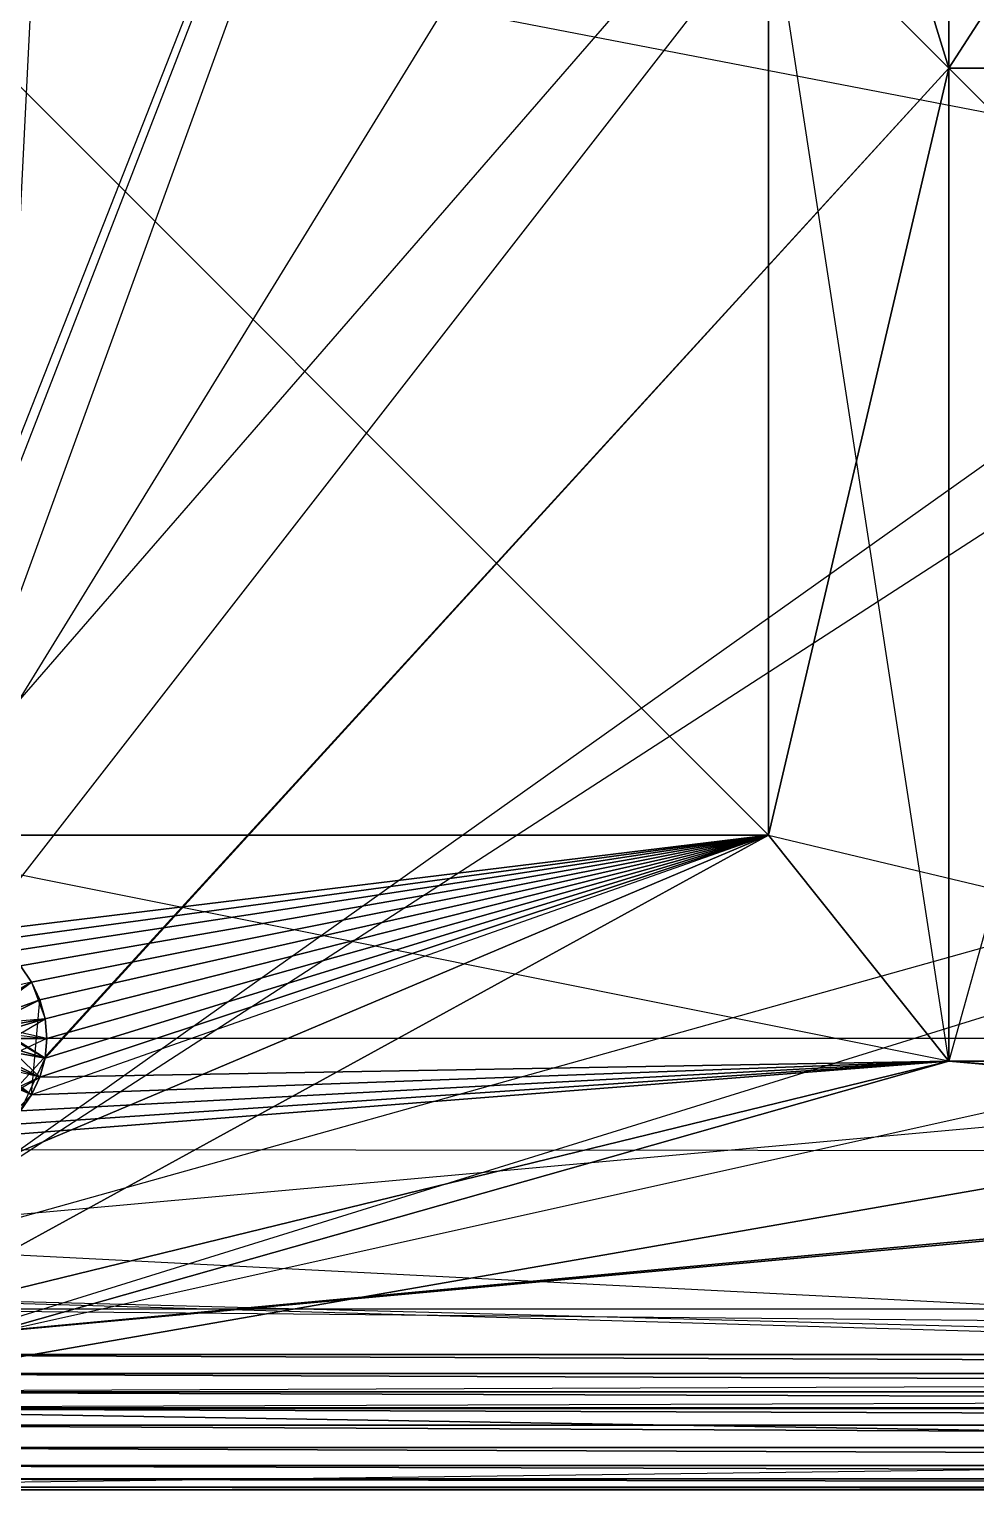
# Model space of a CAD drawing. Extents: x -139 to 143, y -92 to 96.
# Drawn here: x -105.5 to -56.2, y -92.4 to -16.4 of the extents above; entities that cross this region are included whole.
import ezdxf

# ---------------------------------------------------------------- set-up
doc = ezdxf.new("R2010")
doc.units = 0
doc.layers.get('0').update_dxf_attribs({"linetype": 'CONTINUOUS'})

msp = doc.modelspace()

# ---------------------------------------------------------------- linework, layer by layer
at = {"color": 7}
for points in [[(129.709, -88.192, -0.822), (-124.985, -88.192, -0.822), (-129.233, -92.422, -0.822), (-124.985, -88.192, -0.822), (-125.885, -88.822, -0.822), (-129.233, -92.422, -0.822), (-129.233, -92.422, -0.822), (-125.885, -88.822, -0.822), (-126.943, -89.316, -0.822), (-129.233, -92.422, -0.822), (-129.233, -92.422, -0.822), (-126.943, -89.316, -0.822), (-128.07, -89.618, -0.822), (-129.233, -92.422, -0.822), (-129.233, -92.422, -0.822), (-128.07, -89.618, -0.822), (-129.233, -89.72, -0.822), (-129.233, -92.422, -0.822), (-124.985, -88.192, -0.822), (-129.233, -92.422, -0.822), (133.958, -92.422, -0.822), (-124.985, -88.192, -0.822), (133.958, 95.572, -0.822)], [(133.958, 95.572, 5.052), (-129.233, 95.572, -0.587), (133.958, 95.572, 5.052), (-129.233, 95.572, 5.052), (-129.233, 95.572, -0.587), (-129.233, -92.422, -0.587), (133.958, -92.422, -0.822), (-129.233, -92.422, -0.822), (-129.233, -92.422, -0.587), (-129.233, -92.422, -0.587), (133.958, -92.422, -0.587)], [(143.358, -83.022, -0.822), (-138.633, -83.022, -0.587), (-135.931, -83.022, -0.822), (-138.633, -83.022, -0.822), (-138.633, -83.022, -0.587), (-135.931, -83.022, -0.822), (-138.633, -83.022, -0.587), (-135.931, -83.022, -0.587), (-135.931, -83.022, -0.822), (-129.233, -92.422, -0.587), (-129.233, -89.72, -0.822), (-129.233, -89.72, -0.587), (-129.233, -92.422, -0.587), (-129.233, -89.72, -0.822), (-129.233, -92.422, -0.587), (-129.233, -92.422, -0.822), (-129.233, -89.72, -0.822), (-129.233, 92.869, -0.587)], [(132.326, -92.279, 5.052), (-127.601, -92.279, 5.052), (-126.019, -91.855, 5.052), (132.326, -92.279, 5.052), (-127.601, -92.279, 5.052), (133.958, -92.422, 5.052), (-129.233, -92.422, 5.052), (-127.601, -92.279, 5.052), (-121.422, 91.342, 5.052), (126.757, 92.214, 5.052)], [(133.958, -92.422, -0.587), (-134.403, -78.774, -0.822), (-134.403, 81.923, -5.287), (-134.403, 81.923, -0.822), (-134.403, -78.774, -0.822), (-134.403, 81.923, -5.287), (-134.403, -78.774, -0.822), (-134.403, -78.774, -5.287), (-134.403, 81.923, -5.287), (-134.403, -75.211, 5.287), (-134.403, 78.361, 5.052), (-134.403, 78.361, 5.287), (-134.403, -75.211, 5.287), (-134.403, 78.361, 5.052), (-134.403, -75.211, 5.287), (-134.403, -75.211, 5.052), (-134.403, 78.361, 5.052), (128.158, 89.521, -5.287), (-122.968, 88.522, -5.287), (127.692, 88.522, -5.287)], [(124.893, -85.372, -0.587), (-122.968, -85.372, -5.287), (127.692, -85.372, -5.287), (-120.169, -85.372, -0.587), (-122.968, -85.372, -5.287), (124.893, -85.372, -0.587), (-120.169, -85.372, -0.587), (-122.968, -85.372, -5.287), (-120.169, -85.372, -0.587), (-122.968, -85.372, -0.587), (-122.968, -85.372, -5.287), (-120.169, 88.522, -0.117), (124.893, 88.522, -0.587), (-120.169, 88.522, -0.587), (-120.169, 88.522, -0.117), (124.893, 88.522, -0.587), (-120.169, 88.522, -0.117), (124.893, 88.522, -0.117)], [(-138.633, 86.172, -0.822), (-135.033, -79.674, -0.822), (-138.633, -83.022, -0.822), (-135.527, -80.732, -0.822), (-135.033, -79.674, -0.822), (-135.527, -80.732, -0.822), (-138.633, -83.022, -0.822), (-135.829, -81.859, -0.822), (-135.527, -80.732, -0.822), (-135.829, -81.859, -0.822), (-138.633, -83.022, -0.822), (-135.931, -83.022, -0.822), (-135.829, -81.859, -0.822), (132.795, -89.618, -0.822)], [(-123.433, -86.371, -5.287), (143.358, 86.172, 5.052)], [(-134.403, 81.923, -5.287), (-134.364, -78.717, -5.287), (-134.403, 81.923, -5.287), (-134.403, -78.774, -5.287), (-134.364, -78.717, -5.287), (-122.968, -85.372, -5.287), (128.158, -86.371, -5.287)], [(-5.708, -74.708, -0.117), (-57.561, -70.098, -0.117), (-107.497, -74.011, -0.117), (-120.169, -85.372, -0.117), (-57.561, -70.098, -0.117), (-120.169, -85.372, -0.117), (-107.497, -74.011, -0.117), (-108.425, -74.443, -0.117), (-120.169, -85.372, -0.117), (-120.169, -85.372, -0.117), (-108.425, -74.443, -0.117), (-109.414, -74.708, -0.117), (-120.169, -85.372, -0.117), (-119.977, -84.655, -0.117), (-109.414, -74.708, -0.117), (-110.434, -74.798, -0.117), (-119.977, -84.655, -0.117), (-123.191, 78.971, -0.117)], [(-17.612, 73.247, -0.117), (-57.561, -70.098, -0.117), (-57.561, -18.4, 5.287), (-57.561, -18.4, -0.117), (-57.561, -70.098, -0.117), (-57.561, -18.4, 5.287), (-57.561, -70.098, -0.117), (-57.561, -70.098, 5.287), (-57.561, -18.4, 5.287), (-31.712, -44.249, 5.287)], [(-112.748, -69.331, -0.117), (-2.373, 72.481, -0.117)], [(-135.527, -85.313, 5.287), (1.187, 72.072, -9.4)], [(-57.561, 21.549, -0.117), (-31.712, -18.4, -0.117), (-57.561, 21.549, -0.117), (-57.561, -18.4, -0.117), (-31.712, -18.4, -0.117), (-104.649, 71.052, -0.117)], [(-66.961, 61.498, 5.287), (-122.638, -81.859, 5.287), (-121.422, -88.192, 5.287), (-122.536, -83.022, 5.287), (-122.638, -81.859, 5.287), (-124.103, -87.327, 5.287), (-121.422, -88.192, 5.287), (-122.033, -89.064, 5.287), (-124.103, -87.327, 5.287), (-122.94, -80.732, 5.287), (-116.309, -58.348, 5.287), (-122.638, -81.859, 5.287), (-122.94, -80.732, 5.287), (-66.961, 61.498, 5.287)], [(-116.309, -9, 5.287), (-66.961, -58.348, 5.287), (-122.638, -81.859, 5.287), (-116.309, -58.348, 5.287), (-66.961, -58.348, 5.287), (-66.961, -58.348, 5.287), (-121.422, -88.192, 5.287), (-122.638, -81.859, 5.287), (-66.961, -58.348, 5.287), (-17.612, -70.098, 5.287), (-121.422, -88.192, 5.287), (-57.561, -70.098, 5.287), (-17.612, -70.098, 5.287), (-123.433, -79.674, 5.287), (-116.309, -58.348, 5.287), (-122.94, -80.732, 5.287), (-123.433, -79.674, 5.287), (-116.309, 61.498, 5.287)], [(-66.961, 61.498, 5.287), (-121.422, -88.192, 5.287)], [(-57.561, 21.549, 5.287), (-57.561, -18.4, 5.287), (-57.561, -18.4, 5.287), (-66.961, -58.348, 5.287), (-66.961, -9, 5.287), (-57.561, -18.4, 5.287), (-121.422, -88.192, 5.287), (-66.961, -58.348, 5.287), (-57.561, -70.098, 5.287), (-121.422, -88.192, 5.287), (-134.403, -75.211, 5.287), (-116.309, -9, 5.287), (-116.309, -58.348, 5.287), (-134.403, -75.211, 5.287), (-116.309, -9, 5.287), (-134.403, -75.211, 5.287), (-116.309, 12.149, 5.287)], [(-66.961, 12.149, 5.287), (-57.561, -18.4, 5.287), (-31.712, 21.549, 5.287), (-31.712, -18.4, 5.287), (-57.561, -18.4, 5.287), (-31.712, 21.549, 5.287), (-57.561, -18.4, 5.287), (-57.561, 21.549, 5.287)], [(-66.961, 12.149, -0.117), (-57.561, -18.4, -0.117), (-57.561, 21.549, -0.117)], [(-66.961, -9, -0.117), (-66.961, -58.348, 5.287), (-116.309, -58.348, -0.117), (-66.961, -58.348, -0.117), (-66.961, -58.348, 5.287), (-116.309, -58.348, -0.117), (-66.961, -58.348, 5.287), (-116.309, -58.348, 5.287), (-116.309, -58.348, -0.117), (-116.309, 12.149, -0.117)], [(-116.22, -67.903, -0.117), (-66.961, 12.149, -0.117)], [(-6.697, -74.443, -0.117), (-57.561, -70.098, -0.117), (-66.961, -9, -0.117), (-57.561, -18.4, -0.117), (-66.961, 12.149, -0.117)], [(-108.084, -68.923, -9.4), (-104.559, 1.575, -9.4)], [(38.199, -38.647, 5.287), (-121.422, -88.192, 5.287), (-17.612, -70.098, 5.287), (126.147, -88.192, 5.287), (-121.422, -88.192, 5.287), (-66.961, -58.348, 5.287), (-57.561, -18.4, 5.287), (-57.561, -70.098, 5.287), (-66.961, -58.348, 5.287), (-57.561, -18.4, 5.287), (-66.961, -9, 5.287)], [(-116.309, -9, -0.117), (38.965, -38.926, -0.117), (1.187, -68.923, -0.117), (1.098, -69.943, -0.117), (38.965, -38.926, -0.117)], [(-17.612, -70.098, 5.287), (-57.561, -70.098, -0.117), (-17.612, -70.098, 5.287), (-57.561, -70.098, 5.287), (-57.561, -70.098, -0.117), (-116.309, -58.348, -0.117), (-116.309, -9, 5.287)], [(-116.309, -9, -0.117), (-116.309, -58.348, -0.117), (-116.309, -9, 5.287), (-116.309, -58.348, -0.117), (-116.309, -58.348, 5.287), (-116.309, -9, 5.287), (-66.961, -58.348, 5.287), (-66.961, -9, -0.117)], [(-66.961, -9, -0.117), (-66.961, -58.348, -0.117), (-57.561, -18.4, -0.117), (-66.961, -9, -0.117), (-66.961, -58.348, -0.117), (-57.561, -18.4, -0.117), (-66.961, -58.348, -0.117), (-57.561, -70.098, -0.117), (-57.561, -18.4, -0.117), (-104.649, -69.943, -0.117), (-66.961, -58.348, -0.117), (-104.559, -68.923, -0.117), (-104.649, -69.943, -0.117), (-104.914, -70.932, -0.117), (-66.961, -58.348, -0.117), (-104.649, -69.943, -0.117), (-104.914, -70.932, -0.117), (-66.961, -58.348, -0.117), (-104.914, -70.932, -0.117), (-57.561, -70.098, -0.117), (-66.961, -58.348, -0.117), (-105.346, -71.86, -0.117), (-57.561, -70.098, -0.117), (-104.914, -70.932, -0.117), (-105.346, -71.86, -0.117), (-105.934, -72.699, -0.117), (-57.561, -70.098, -0.117), (-105.346, -71.86, -0.117), (-105.934, -72.699, -0.117)], [(-66.961, -9, 5.287), (-66.961, -58.348, 5.287), (-66.961, -9, -0.117), (-66.961, -58.348, 5.287), (-66.961, -58.348, -0.117), (-66.961, -9, -0.117)], [(-135.033, -86.371, 5.287), (121.724, -14.5, 5.287)], [(-31.712, -18.4, -0.117), (-57.561, -18.4, 5.287), (-31.712, -18.4, -0.117), (-57.561, -18.4, -0.117), (-57.561, -18.4, 5.287), (-31.712, -18.4, -0.117), (-57.561, -18.4, 5.287), (-31.712, -18.4, 5.287)], [(113.946, -35.101, 5.287), (-124.985, -88.192, -0.822), (129.709, -88.192, -5.287), (-124.985, -88.192, -5.287), (-124.985, -88.192, -0.822), (129.709, -88.192, -5.287), (-124.985, -88.192, -0.822), (129.709, -88.192, -0.822)], [(-116.309, -58.348, -0.117), (-66.961, -58.348, -0.117), (-104.649, -67.903, -0.117), (-104.559, -68.923, -0.117), (-66.961, -58.348, -0.117), (-66.961, -58.348, -0.117), (-104.914, -66.914, -0.117), (-104.649, -67.903, -0.117), (-66.961, -58.348, -0.117), (-66.961, -58.348, -0.117), (-105.346, -65.985, -0.117), (-104.914, -66.914, -0.117), (-66.961, -58.348, -0.117), (-66.961, -58.348, -0.117), (-105.934, -65.147, -0.117), (-105.346, -65.985, -0.117), (-66.961, -58.348, -0.117), (-66.961, -58.348, -0.117), (-106.658, -64.423, -0.117)], [(-107.497, -63.835, -0.117), (-66.961, -58.348, -0.117), (-116.309, -58.348, -0.117)], [(-108.425, -63.402, -0.117), (-66.961, -58.348, -0.117), (-116.309, -58.348, -0.117)], [(-106.658, -64.423, -0.117), (-66.961, -58.348, -0.117), (-66.961, -58.348, -0.117), (-108.425, -63.402, -0.117)], [(-105.934, -65.147, -0.117), (-66.961, -58.348, -0.117), (-66.961, -58.348, -0.117), (-107.497, -63.835, -0.117)], [(-108.399, -67.748, -9.4), (-105.346, -65.985, -9.4), (-105.934, -65.147, -9.4)], [(-105.934, -72.699, -0.117), (-105.346, -71.86, -0.117), (-104.914, -66.914, -9.4), (-105.346, -65.985, -0.117), (-105.346, -65.985, -9.4), (-104.914, -66.914, -9.4), (-105.346, -65.985, -0.117), (-104.914, -66.914, -9.4), (-104.914, -66.914, -0.117), (-105.346, -65.985, -0.117), (-104.649, -67.903, -9.4), (-104.914, -66.914, -0.117), (-104.914, -66.914, -9.4), (-104.649, -67.903, -9.4), (-104.914, -66.914, -0.117), (-104.649, -67.903, -9.4), (-104.649, -67.903, -0.117), (-104.914, -66.914, -0.117), (-105.346, -65.985, -9.4), (-105.934, -65.147, -0.117)], [(-105.934, -65.147, -9.4), (-105.346, -65.985, -9.4), (-105.934, -65.147, -0.117), (-105.346, -65.985, -9.4), (-105.346, -65.985, -0.117), (-105.934, -65.147, -0.117)], [(-115.522, -65.985, -9.4), (-105.346, -71.86, -9.4), (-108.399, -70.098, -9.4)], [(-108.226, -68.119, -9.4), (-105.346, -65.985, -9.4), (-109.259, -66.888, -9.4)], [(-108.12, -68.515, -9.4), (-104.914, -66.914, -9.4), (-105.346, -65.985, -9.4), (-108.399, -67.748, -9.4)], [(-108.12, -68.515, -9.4), (-104.649, -67.903, -9.4), (-104.914, -66.914, -9.4), (-108.12, -68.515, -9.4), (-104.559, -68.923, -9.4), (-108.084, -68.923, -9.4), (-104.649, -69.943, -9.4), (-104.559, -68.923, -9.4), (-108.226, -68.119, -9.4), (-104.914, -66.914, -9.4), (-105.346, -65.985, -9.4), (-108.226, -68.119, -9.4)], [(-108.084, -68.923, -9.4), (-104.649, -67.903, -9.4), (-104.914, -66.914, -9.4), (-108.226, -68.119, -9.4)], [(-108.924, -67.123, -9.4), (-104.914, -70.932, -9.4), (-108.226, -69.727, -9.4), (-105.346, -71.86, -9.4), (-104.914, -70.932, -9.4), (-108.399, -70.098, -9.4), (-105.346, -71.86, -9.4), (-108.226, -69.727, -9.4)], [(-108.399, -67.748, -9.4), (-104.649, -69.943, -9.4), (-108.12, -69.331, -9.4), (-104.914, -70.932, -9.4), (-104.649, -69.943, -9.4), (-108.634, -67.412, -9.4)], [(-2.338, -68.923, -9.4), (-104.559, -68.923, -9.4), (-104.649, -67.903, -0.117), (-104.649, -67.903, -9.4), (-104.559, -68.923, -9.4), (-104.649, -67.903, -0.117), (-104.559, -68.923, -9.4), (-104.559, -68.923, -0.117), (-104.649, -67.903, -0.117), (-116.309, -68.923, -0.117)], [(-108.399, -70.098, -9.4), (-104.649, -67.903, -9.4), (-108.12, -68.515, -9.4)], [(-108.084, -68.923, -9.4), (-104.559, -68.923, -9.4), (-104.649, -67.903, -9.4), (-108.084, -68.923, -9.4)], [(-105.934, -72.699, -0.117), (-104.649, -69.943, -9.4), (-104.559, -68.923, -0.117), (-104.559, -68.923, -9.4), (-104.649, -69.943, -9.4), (-104.559, -68.923, -0.117), (-104.649, -69.943, -9.4), (-104.649, -69.943, -0.117), (-104.559, -68.923, -0.117), (-114.21, -73.423, -0.117)], [(-111.454, -74.708, -9.4), (-104.914, -70.932, -9.4), (-104.649, -69.943, -0.117), (-104.649, -69.943, -9.4), (-104.914, -70.932, -9.4), (-104.649, -69.943, -0.117), (-104.914, -70.932, -9.4), (-104.914, -70.932, -0.117), (-104.649, -69.943, -0.117), (-108.084, -68.923, -0.117)], [(-108.12, -69.331, -9.4), (-104.649, -69.943, -9.4), (-108.084, -68.923, -9.4)], [(-108.226, -69.727, -9.4), (-104.914, -70.932, -9.4), (-108.12, -69.331, -9.4)], [(-107.497, -74.011, -0.117), (-57.561, -70.098, -0.117), (-120.169, -85.372, -0.117), (-5.708, -74.708, -0.117), (-57.561, -70.098, -0.117), (-5.708, -74.708, -0.117), (-120.169, -85.372, -0.117), (-4.688, -74.798, -0.117)], [(-105.934, -72.699, -9.4), (-105.346, -71.86, -9.4), (-108.634, -70.433, -9.4)], [(-107.497, -74.011, -0.117), (-57.561, -70.098, -0.117), (-106.658, -73.423, -0.117)], [(-106.658, -73.423, -0.117), (-57.561, -70.098, -0.117), (-105.934, -72.699, -0.117)], [(-17.612, -70.098, -0.117), (-57.561, -70.098, -0.117), (-7.625, -74.011, -0.117)], [(-17.612, -70.098, -0.117), (-57.561, -70.098, -0.117), (-7.625, -74.011, -0.117), (-57.561, -70.098, -0.117), (-6.697, -74.443, -0.117)], [(-7.625, -74.011, -0.117), (-57.561, -70.098, -0.117), (-5.708, -74.708, -0.117)], [(-17.612, -70.098, 5.287), (-57.561, -70.098, -0.117), (-17.612, -70.098, -0.117)], [(-107.497, -74.011, -9.4), (-105.346, -71.86, -9.4), (-104.914, -70.932, -0.117), (-104.914, -70.932, -9.4), (-105.346, -71.86, -9.4), (-104.914, -70.932, -0.117), (-105.346, -71.86, -9.4), (-105.346, -71.86, -0.117), (-104.914, -70.932, -0.117), (-112.443, -74.443, -0.117)], [(-105.934, -72.699, -9.4), (-105.346, -71.86, -0.117), (-105.346, -71.86, -9.4), (-105.934, -72.699, -9.4), (-105.346, -71.86, -0.117), (-105.934, -72.699, -9.4)], [(-109.414, -74.708, -0.117), (-4.688, -74.798, -0.117), (-120.169, -85.372, -0.117), (124.893, -85.372, -0.117)], [(130.609, -88.822, -0.822), (-135.829, -81.859, -0.822)], [(127.664, -85.313, 5.287), (-119.834, -83.022, -0.587)], [(127.692, -85.372, -5.287), (-122.968, -85.372, -5.287), (-123.433, -86.371, -5.287), (128.158, -86.371, -5.287), (-122.968, -85.372, -5.287), (-123.433, -86.371, -5.287), (128.158, -86.371, -5.287), (-123.433, -86.371, -5.287), (128.827, -87.327, -5.287)], [(124.893, -85.372, -0.117), (-120.169, -85.372, -0.587), (124.893, -85.372, -0.587)], [(124.893, -85.372, -0.117), (-120.169, -85.372, -0.587), (124.893, -85.372, -0.117), (-120.169, -85.372, -0.117), (-120.169, -85.372, -0.587), (124.893, -85.372, -0.587)], [(128.158, -86.371, -5.287), (-124.103, -87.327, -5.287), (128.827, -87.327, -5.287), (-123.433, -86.371, -5.287), (-124.103, -87.327, -5.287), (128.827, -87.327, -5.287), (-124.103, -87.327, -5.287), (129.653, -88.153, -5.287)], [(128.827, -87.327, -5.287), (-124.929, -88.153, -5.287), (129.653, -88.153, -5.287), (-124.103, -87.327, -5.287), (-124.929, -88.153, -5.287), (129.653, -88.153, -5.287), (-124.929, -88.153, -5.287), (129.709, -88.192, -5.287)], [(133.958, -92.422, 5.052), (-127.601, -92.279, 5.052), (126.757, -89.064, 5.052), (-122.033, -89.064, 5.052), (-121.422, -88.192, 5.052), (126.757, -89.064, 5.052)], [(129.709, -88.192, -5.287), (-124.929, -88.153, -5.287), (-124.985, -88.192, -5.287), (129.709, -88.192, -5.287)], [(129.709, -88.192, -0.822), (-124.985, -88.192, -0.822), (133.958, -92.422, -0.822)], [(126.757, -89.064, 5.052), (-121.422, -88.192, 5.052), (126.147, -88.192, 5.052)], [(129.709, -88.192, -5.287), (-121.422, -88.192, 5.287), (126.147, -88.192, 5.052), (-121.422, -88.192, 5.052), (-121.422, -88.192, 5.287), (126.147, -88.192, 5.052), (-121.422, -88.192, 5.287), (126.147, -88.192, 5.287)], [(127.916, -90.223, 5.052), (-122.033, -89.064, 5.052), (-123.191, -90.223, 5.052), (127.916, -90.223, 5.052)], [(127.916, -90.223, 5.052), (-123.191, -90.223, 5.052), (-122.033, -89.064, 5.052), (127.916, -90.223, 5.052)], [(126.757, -89.064, 5.052), (-122.033, -89.064, 5.052), (126.757, -89.064, 5.052)], [(129.258, -91.163, 5.052), (-123.191, -90.223, 5.052), (-124.534, -91.163, 5.052), (129.258, -91.163, 5.052)], [(129.258, -91.163, 5.052), (-124.534, -91.163, 5.052), (-123.191, -90.223, 5.052), (129.258, -91.163, 5.052)], [(130.743, -91.855, 5.052), (-124.534, -91.163, 5.052), (-126.019, -91.855, 5.052), (130.743, -91.855, 5.052)], [(130.743, -91.855, 5.052), (-126.019, -91.855, 5.052), (-124.534, -91.163, 5.052), (130.743, -91.855, 5.052)], [(132.326, -92.279, 5.052), (-126.019, -91.855, 5.052), (-127.601, -92.279, 5.052), (132.326, -92.279, 5.052)], [(133.958, -92.422, -0.822), (-129.233, -92.422, -0.587), (-129.233, -92.422, 5.052), (133.958, -92.422, -0.587), (-129.233, -92.422, -0.587), (-129.233, -92.422, 5.052), (133.958, -92.422, -0.587), (-129.233, -92.422, 5.052), (133.958, -92.422, 5.052)]]:
    msp.add_polyline3d(points, dxfattribs=at)

doc.saveas('drawing.dxf')
